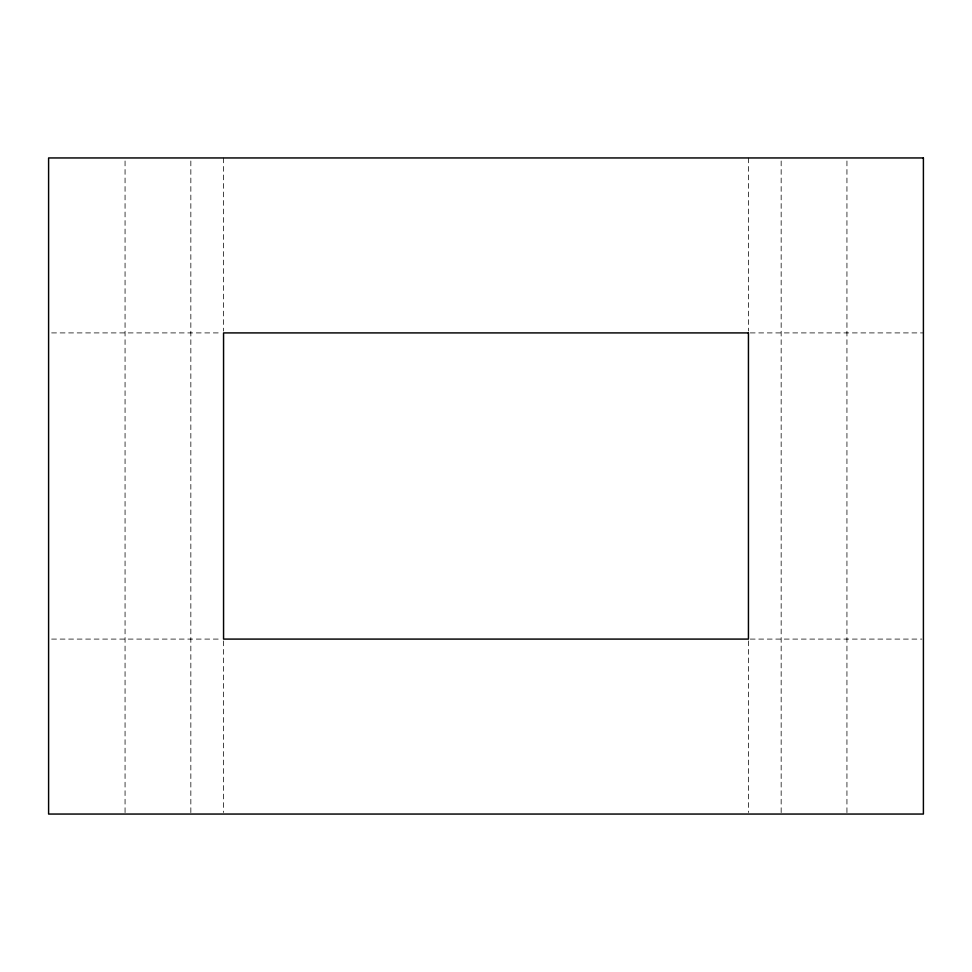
<?xml version="1.0" encoding="UTF-8"?>
<svg xmlns="http://www.w3.org/2000/svg" width="972" height="972" viewBox="0 0 972 972"><rect width="100%" height="100%" fill="white"/><g stroke="black" fill="none" stroke-linecap="round" stroke-linejoin="round"><path stroke-width="0.73" stroke-dasharray="4.86 3.65" d="M51.638 332.91L221.738 332.91M750.263 332.91L923.4 332.91M51.638 639.09L221.738 639.09M750.263 639.09L921.881 639.09M846.94 160.988L846.94 814.05M781.16 160.988L781.16 814.05M748.44 157.95L748.44 331.088M748.44 640.913L748.44 812.531M223.56 157.95L223.56 331.088M223.56 640.913L223.56 812.531M190.84 160.988L190.84 814.05M125.06 160.988L125.06 814.05"/><path stroke-width="1.46" d="M923.4 157.95L48.6 157.95L48.6 814.05L923.4 814.05L923.4 157.95M748.44 332.91L223.56 332.91L223.56 639.09L748.44 639.09L748.44 332.91"/></g></svg>
